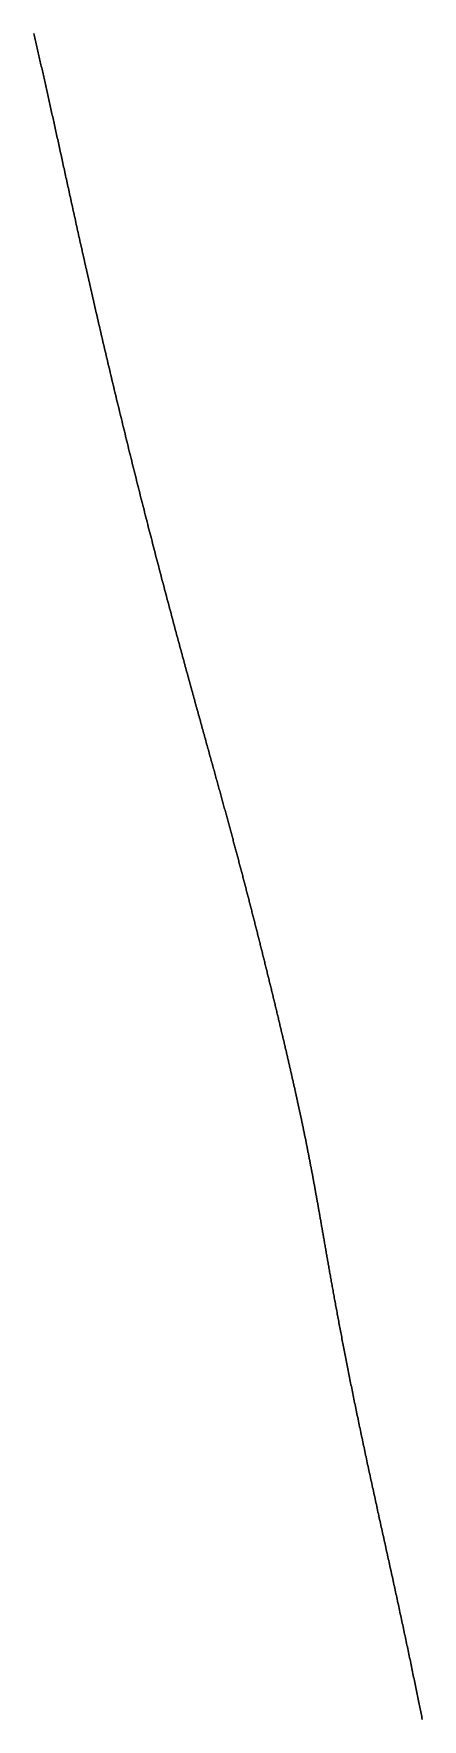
# Model space of a CAD drawing. Header units: inches. Extents: x 130170 to 284068, y 377793 to 804530.
# Drawn here: x 253593.3 to 253609.5, y 738554.2 to 738624.7 of the extents above; entities that cross this region are included whole.
import ezdxf

# ---------------------------------------------------------------- set-up
doc = ezdxf.new("R2010")
doc.units = ezdxf.units.IN
doc.header["$MEASUREMENT"] = 0
doc.layers.add('muni_il', color=7, linetype='Continuous')

msp = doc.modelspace()

# ---------------------------------------------------------------- linework, layer by layer
at = {"layer": 'muni_il'}
for points in [[(253593.267, 738624.69), (253593.282, 738624.628), (253593.297, 738624.565), (253593.311, 738624.503), (253593.326, 738624.441), (253593.34, 738624.379), (253593.355, 738624.317), (253593.369, 738624.255), (253593.384, 738624.192), (253593.398, 738624.13), (253593.413, 738624.068), (253593.427, 738624.006), (253593.442, 738623.943), (253593.456, 738623.881), (253593.47, 738623.819), (253593.485, 738623.757), (253593.499, 738623.694), (253593.513, 738623.632), (253593.528, 738623.569), (253593.542, 738623.507), (253593.557, 738623.444), (253593.571, 738623.382), (253593.585, 738623.319), (253593.6, 738623.256), (253593.614, 738623.193), (253593.628, 738623.131), (253593.642, 738623.068), (253593.657, 738623.005), (253593.671, 738622.942), (253593.685, 738622.879), (253593.7, 738622.816), (253593.714, 738622.752), (253593.728, 738622.689), (253593.743, 738622.625), (253593.757, 738622.562), (253593.771, 738622.498), (253593.786, 738622.434), (253593.8, 738622.371), (253593.814, 738622.307), (253593.829, 738622.243), (253593.843, 738622.178), (253593.857, 738622.114), (253593.872, 738622.05), (253593.886, 738621.985), (253593.901, 738621.92), (253593.915, 738621.855), (253593.93, 738621.79), (253593.944, 738621.725), (253593.959, 738621.66), (253593.973, 738621.595), (253593.988, 738621.529), (253594.002, 738621.463), (253594.017, 738621.397), (253594.032, 738621.331), (253594.046, 738621.265), (253594.061, 738621.199), (253594.076, 738621.132), (253594.09, 738621.065), (253594.105, 738620.999), (253594.12, 738620.931), (253594.135, 738620.864), (253594.15, 738620.797), (253594.165, 738620.729), (253594.18, 738620.661), (253594.195, 738620.593), (253594.21, 738620.525), (253594.225, 738620.456), (253594.24, 738620.387), (253594.255, 738620.319), (253594.27, 738620.249), (253594.285, 738620.18), (253594.301, 738620.11), (253594.316, 738620.041), (253594.331, 738619.971), (253594.347, 738619.9), (253594.362, 738619.83), (253594.377, 738619.759), (253594.393, 738619.688), (253594.409, 738619.617), (253594.424, 738619.545), (253594.44, 738619.473), (253594.456, 738619.401), (253594.472, 738619.329), (253594.488, 738619.257), (253594.503, 738619.184), (253594.519, 738619.111), (253594.536, 738619.037), (253594.552, 738618.964), (253594.568, 738618.89), (253594.584, 738618.816), (253594.6, 738618.741), (253594.617, 738618.666), (253594.633, 738618.591), (253594.65, 738618.516), (253594.666, 738618.441), (253594.683, 738618.365), (253594.7, 738618.288), (253594.716, 738618.212), (253594.733, 738618.135), (253594.75, 738618.058), (253594.767, 738617.981), (253594.784, 738617.903), (253594.801, 738617.825), (253594.818, 738617.747), (253594.836, 738617.668), (253594.853, 738617.589), (253594.87, 738617.51), (253594.888, 738617.431), (253594.906, 738617.351), (253594.923, 738617.271), (253594.941, 738617.19), (253594.959, 738617.109), (253594.977, 738617.028), (253594.995, 738616.947), (253595.013, 738616.865), (253595.031, 738616.783), (253595.049, 738616.701), (253595.067, 738616.618), (253595.086, 738616.535), (253595.104, 738616.452), (253595.123, 738616.368), (253595.142, 738616.284), (253595.16, 738616.2), (253595.179, 738616.115), (253595.198, 738616.03), (253595.217, 738615.945), (253595.236, 738615.859), (253595.255, 738615.774), (253595.275, 738615.687), (253595.294, 738615.601), (253595.313, 738615.514), (253595.333, 738615.427), (253595.353, 738615.339), (253595.372, 738615.251), (253595.392, 738615.163), (253595.412, 738615.075), (253595.432, 738614.986), (253595.452, 738614.897), (253595.472, 738614.808), (253595.492, 738614.718), (253595.513, 738614.628), (253595.533, 738614.538), (253595.554, 738614.447), (253595.574, 738614.356), (253595.595, 738614.265), (253595.616, 738614.173), (253595.637, 738614.082), (253595.658, 738613.99), (253595.679, 738613.897), (253595.7, 738613.804), (253595.721, 738613.711), (253595.742, 738613.618), (253595.764, 738613.525), (253595.785, 738613.431), (253595.807, 738613.337), (253595.829, 738613.242), (253595.85, 738613.148), (253595.872, 738613.053), (253595.894, 738612.957), (253595.916, 738612.862), (253595.938, 738612.766), (253595.96, 738612.67), (253595.983, 738612.574), (253596.005, 738612.477), (253596.027, 738612.381), (253596.05, 738612.284), (253596.073, 738612.187), (253596.095, 738612.089), (253596.118, 738611.991), (253596.141, 738611.893), (253596.164, 738611.795), (253596.187, 738611.697), (253596.21, 738611.598), (253596.233, 738611.499), (253596.256, 738611.4), (253596.28, 738611.301), (253596.303, 738611.202), (253596.327, 738611.102), (253596.35, 738611.002), (253596.374, 738610.902), (253596.397, 738610.802), (253596.421, 738610.702), (253596.445, 738610.601), (253596.469, 738610.501), (253596.493, 738610.4), (253596.517, 738610.299), (253596.541, 738610.197), (253596.565, 738610.096), (253596.59, 738609.995), (253596.614, 738609.893), (253596.638, 738609.791), (253596.663, 738609.689), (253596.687, 738609.588), (253596.712, 738609.485), (253596.736, 738609.383), (253596.761, 738609.281), (253596.786, 738609.178), (253596.81, 738609.076), (253596.835, 738608.973), (253596.86, 738608.871), (253596.885, 738608.768), (253596.91, 738608.665), (253596.935, 738608.562), (253596.96, 738608.459), (253596.985, 738608.356), (253597.01, 738608.253), (253597.036, 738608.15), (253597.061, 738608.047), (253597.086, 738607.943), (253597.111, 738607.84), (253597.137, 738607.737), (253597.162, 738607.634), (253597.188, 738607.53), (253597.213, 738607.427), (253597.238, 738607.324), (253597.264, 738607.221), (253597.29, 738607.117), (253597.315, 738607.014), (253597.341, 738606.911), (253597.366, 738606.808), (253597.392, 738606.704), (253597.418, 738606.601), (253597.443, 738606.498), (253597.469, 738606.395), (253597.495, 738606.292), (253597.52, 738606.189), (253597.546, 738606.087), (253597.572, 738605.984), (253597.598, 738605.881), (253597.623, 738605.779), (253597.649, 738605.676), (253597.675, 738605.574), (253597.701, 738605.471), (253597.726, 738605.369), (253597.752, 738605.267), (253597.778, 738605.165), (253597.804, 738605.064), (253597.83, 738604.962), (253597.855, 738604.86), (253597.881, 738604.759), (253597.907, 738604.658), (253597.933, 738604.557), (253597.958, 738604.456), (253597.984, 738604.355), (253598.01, 738604.255), (253598.036, 738604.154), (253598.061, 738604.054), (253598.087, 738603.954), (253598.113, 738603.854), (253598.138, 738603.755), (253598.164, 738603.655), (253598.189, 738603.556), (253598.215, 738603.457), (253598.24, 738603.358), (253598.266, 738603.26), (253598.291, 738603.161), (253598.317, 738603.063), (253598.342, 738602.965), (253598.367, 738602.868), (253598.393, 738602.771), (253598.418, 738602.673), (253598.443, 738602.577), (253598.469, 738602.48), (253598.494, 738602.384), (253598.519, 738602.288), (253598.544, 738602.192), (253598.569, 738602.096), (253598.594, 738602.001), (253598.619, 738601.906), (253598.644, 738601.811), (253598.668, 738601.717), (253598.693, 738601.623), (253598.718, 738601.529), (253598.743, 738601.436), (253598.767, 738601.342), (253598.792, 738601.25), (253598.816, 738601.157), (253598.841, 738601.065), (253598.865, 738600.973), (253598.889, 738600.881), (253598.914, 738600.79), (253598.938, 738600.699), (253598.962, 738600.609), (253598.986, 738600.518), (253599.01, 738600.428), (253599.034, 738600.339), (253599.058, 738600.25), (253599.081, 738600.161), (253599.105, 738600.072), (253599.129, 738599.984), (253599.152, 738599.896), (253599.176, 738599.809), (253599.199, 738599.721), (253599.223, 738599.635), (253599.246, 738599.548), (253599.269, 738599.462), (253599.292, 738599.376), (253599.315, 738599.291), (253599.338, 738599.206), (253599.361, 738599.122), (253599.384, 738599.037), (253599.406, 738598.953), (253599.429, 738598.87), (253599.451, 738598.787), (253599.474, 738598.704), (253599.496, 738598.622), (253599.519, 738598.54), (253599.541, 738598.458), (253599.563, 738598.377), (253599.585, 738598.296), (253599.607, 738598.215), (253599.628, 738598.135), (253599.65, 738598.055), (253599.672, 738597.976), (253599.694, 738597.897), (253599.715, 738597.818), (253599.736, 738597.74), (253599.758, 738597.662), (253599.779, 738597.585), (253599.8, 738597.508), (253599.821, 738597.431), (253599.842, 738597.355), (253599.863, 738597.279), (253599.884, 738597.203), (253599.904, 738597.128), (253599.925, 738597.053), (253599.945, 738596.978), (253599.966, 738596.904), (253599.986, 738596.83), (253600.006, 738596.757), (253600.026, 738596.684), (253600.047, 738596.611), (253600.066, 738596.539), (253600.086, 738596.467), (253600.106, 738596.396), (253600.126, 738596.324), (253600.145, 738596.254), (253600.165, 738596.183), (253600.184, 738596.113), (253600.204, 738596.043), (253600.223, 738595.974), (253600.242, 738595.905), (253600.261, 738595.836), (253600.28, 738595.768), (253600.299, 738595.7), (253600.317, 738595.632), (253600.336, 738595.565), (253600.355, 738595.498), (253600.373, 738595.431), (253600.392, 738595.364), (253600.41, 738595.298), (253600.428, 738595.233), (253600.446, 738595.167), (253600.464, 738595.102), (253600.482, 738595.038), (253600.5, 738594.973), (253600.518, 738594.909), (253600.536, 738594.845), (253600.553, 738594.782), (253600.571, 738594.719), (253600.588, 738594.656), (253600.606, 738594.593), (253600.623, 738594.531), (253600.64, 738594.469), (253600.657, 738594.408), (253600.674, 738594.346), (253600.691, 738594.285), (253600.708, 738594.224), (253600.725, 738594.164), (253600.742, 738594.103), (253600.758, 738594.044), (253600.775, 738593.984), (253600.791, 738593.924), (253600.808, 738593.865), (253600.824, 738593.806), (253600.84, 738593.748), (253600.857, 738593.689), (253600.873, 738593.631), (253600.889, 738593.573), (253600.905, 738593.516), (253600.921, 738593.458), (253600.936, 738593.401), (253600.952, 738593.344), (253600.968, 738593.287), (253600.984, 738593.231), (253600.999, 738593.175), (253601.015, 738593.119), (253601.03, 738593.063), (253601.045, 738593.007), (253601.061, 738592.952), (253601.076, 738592.896), (253601.091, 738592.841), (253601.106, 738592.787), (253601.121, 738592.732), (253601.136, 738592.678), (253601.151, 738592.623), (253601.166, 738592.569), (253601.181, 738592.516), (253601.196, 738592.462), (253601.21, 738592.408), (253601.225, 738592.355), (253601.24, 738592.302), (253601.254, 738592.249), (253601.269, 738592.196), (253601.283, 738592.143), (253601.298, 738592.091), (253601.312, 738592.038), (253601.326, 738591.986), (253601.34, 738591.934), (253601.355, 738591.882), (253601.369, 738591.83), (253601.383, 738591.779), (253601.397, 738591.727), (253601.411, 738591.675), (253601.425, 738591.624), (253601.439, 738591.573), (253601.453, 738591.522), (253601.467, 738591.471), (253601.48, 738591.42), (253601.494, 738591.369), (253601.508, 738591.319), (253601.522, 738591.268), (253601.535, 738591.218), (253601.549, 738591.167), (253601.562, 738591.117), (253601.576, 738591.067), (253601.589, 738591.017), (253601.603, 738590.967), (253601.616, 738590.917), (253601.63, 738590.867), (253601.643, 738590.818), (253601.656, 738590.768), (253601.67, 738590.718), (253601.683, 738590.669), (253601.696, 738590.619), (253601.71, 738590.57), (253601.723, 738590.521), (253601.736, 738590.471), (253601.749, 738590.422), (253601.762, 738590.373), (253601.775, 738590.324), (253601.788, 738590.275), (253601.802, 738590.226), (253601.815, 738590.177), (253601.828, 738590.128), (253601.841, 738590.079), (253601.853, 738590.03), (253601.866, 738589.981), (253601.879, 738589.933), (253601.892, 738589.884), (253601.905, 738589.835), (253601.918, 738589.786), (253601.931, 738589.738), (253601.944, 738589.689), (253601.956, 738589.64), (253601.969, 738589.592), (253601.982, 738589.543), (253601.995, 738589.495), (253602.008, 738589.446), (253602.02, 738589.398), (253602.033, 738589.349), (253602.046, 738589.301), (253602.058, 738589.252), (253602.071, 738589.204), (253602.084, 738589.155), (253602.096, 738589.106), (253602.109, 738589.058), (253602.122, 738589.01), (253602.134, 738588.961), (253602.147, 738588.913), (253602.16, 738588.864), (253602.172, 738588.816), (253602.185, 738588.767), (253602.197, 738588.719), (253602.21, 738588.67), (253602.222, 738588.622), (253602.235, 738588.573), (253602.247, 738588.525), (253602.26, 738588.476), (253602.273, 738588.428), (253602.285, 738588.379), (253602.298, 738588.33), (253602.31, 738588.282), (253602.322, 738588.233), (253602.335, 738588.185), (253602.348, 738588.136), (253602.36, 738588.087), (253602.372, 738588.039), (253602.385, 738587.99), (253602.397, 738587.941), (253602.41, 738587.893), (253602.422, 738587.844), (253602.435, 738587.795), (253602.447, 738587.747), (253602.46, 738587.698), (253602.472, 738587.649), (253602.484, 738587.6), (253602.497, 738587.551), (253602.509, 738587.503), (253602.522, 738587.454), (253602.534, 738587.405), (253602.546, 738587.356), (253602.559, 738587.307), (253602.571, 738587.258), (253602.584, 738587.209), (253602.596, 738587.16), (253602.608, 738587.111), (253602.621, 738587.062), (253602.633, 738587.014), (253602.645, 738586.965), (253602.658, 738586.916), (253602.67, 738586.866), (253602.682, 738586.817), (253602.695, 738586.768), (253602.707, 738586.719), (253602.719, 738586.67), (253602.732, 738586.621), (253602.744, 738586.572), (253602.756, 738586.523), (253602.769, 738586.474), (253602.781, 738586.425), (253602.793, 738586.376), (253602.805, 738586.327), (253602.818, 738586.277), (253602.83, 738586.228), (253602.842, 738586.179), (253602.855, 738586.13), (253602.867, 738586.081), (253602.879, 738586.032), (253602.891, 738585.982), (253602.903, 738585.933), (253602.916, 738585.884), (253602.928, 738585.835), (253602.94, 738585.786), (253602.952, 738585.737), (253602.964, 738585.687), (253602.976, 738585.638), (253602.989, 738585.589), (253603.001, 738585.54), (253603.013, 738585.491), (253603.025, 738585.442), (253603.037, 738585.392), (253603.049, 738585.343), (253603.061, 738585.294), (253603.073, 738585.245), (253603.086, 738585.196), (253603.098, 738585.147), (253603.11, 738585.098), (253603.122, 738585.049), (253603.134, 738585), (253603.146, 738584.951), (253603.158, 738584.902), (253603.17, 738584.853), (253603.182, 738584.804), (253603.194, 738584.755), (253603.206, 738584.706), (253603.218, 738584.657), (253603.23, 738584.608), (253603.241, 738584.559), (253603.253, 738584.51), (253603.265, 738584.462), (253603.277, 738584.413), (253603.289, 738584.364), (253603.301, 738584.315), (253603.312, 738584.267), (253603.324, 738584.218), (253603.336, 738584.169), (253603.348, 738584.121), (253603.36, 738584.072), (253603.371, 738584.024), (253603.383, 738583.975), (253603.395, 738583.927), (253603.406, 738583.879), (253603.418, 738583.83), (253603.43, 738583.782), (253603.441, 738583.734), (253603.453, 738583.685), (253603.465, 738583.637), (253603.476, 738583.589), (253603.488, 738583.541), (253603.499, 738583.493), (253603.511, 738583.445), (253603.522, 738583.397), (253603.534, 738583.349), (253603.545, 738583.301), (253603.556, 738583.254), (253603.568, 738583.206), (253603.579, 738583.158), (253603.59, 738583.111), (253603.602, 738583.063), (253603.613, 738583.015), (253603.624, 738582.968), (253603.636, 738582.921), (253603.647, 738582.873), (253603.658, 738582.826), (253603.669, 738582.779), (253603.68, 738582.732), (253603.691, 738582.685), (253603.702, 738582.638), (253603.714, 738582.591), (253603.725, 738582.544), (253603.736, 738582.497), (253603.747, 738582.45), (253603.758, 738582.404), (253603.769, 738582.357), (253603.78, 738582.311), (253603.79, 738582.264), (253603.801, 738582.218), (253603.812, 738582.171), (253603.823, 738582.125), (253603.834, 738582.079), (253603.844, 738582.033), (253603.855, 738581.987), (253603.866, 738581.941), (253603.877, 738581.895), (253603.887, 738581.849), (253603.898, 738581.803), (253603.908, 738581.757), (253603.919, 738581.712), (253603.929, 738581.666), (253603.94, 738581.621), (253603.95, 738581.575), (253603.961, 738581.53), (253603.971, 738581.485), (253603.982, 738581.439), (253603.992, 738581.394), (253604.002, 738581.349), (253604.013, 738581.304), (253604.023, 738581.259), (253604.033, 738581.215), (253604.043, 738581.17), (253604.053, 738581.125), (253604.064, 738581.081), (253604.074, 738581.036), (253604.084, 738580.992), (253604.094, 738580.947), (253604.104, 738580.903), (253604.114, 738580.859), (253604.124, 738580.815), (253604.134, 738580.771), (253604.144, 738580.727), (253604.153, 738580.683), (253604.163, 738580.639), (253604.173, 738580.595), (253604.183, 738580.552), (253604.192, 738580.508), (253604.202, 738580.464), (253604.212, 738580.421), (253604.222, 738580.377), (253604.231, 738580.334), (253604.241, 738580.291), (253604.25, 738580.248), (253604.26, 738580.205), (253604.269, 738580.161), (253604.279, 738580.118), (253604.288, 738580.076), (253604.298, 738580.033), (253604.307, 738579.99), (253604.316, 738579.947), (253604.326, 738579.905), (253604.335, 738579.862), (253604.344, 738579.819), (253604.353, 738579.777), (253604.363, 738579.735), (253604.372, 738579.692), (253604.381, 738579.65), (253604.39, 738579.608), (253604.399, 738579.566), (253604.408, 738579.523), (253604.417, 738579.481), (253604.426, 738579.439), (253604.435, 738579.397), (253604.444, 738579.355), (253604.453, 738579.314), (253604.462, 738579.272), (253604.47, 738579.23), (253604.479, 738579.188), (253604.488, 738579.147), (253604.497, 738579.105), (253604.506, 738579.064), (253604.514, 738579.022), (253604.523, 738578.981), (253604.532, 738578.939), (253604.54, 738578.898), (253604.549, 738578.857), (253604.557, 738578.815), (253604.566, 738578.774), (253604.574, 738578.733), (253604.583, 738578.692), (253604.591, 738578.65), (253604.6, 738578.609), (253604.608, 738578.568), (253604.616, 738578.527), (253604.625, 738578.486), (253604.633, 738578.445), (253604.642, 738578.404), (253604.65, 738578.363), (253604.658, 738578.322), (253604.666, 738578.281), (253604.674, 738578.24), (253604.683, 738578.199), (253604.691, 738578.158), (253604.699, 738578.117), (253604.707, 738578.077), (253604.715, 738578.036), (253604.723, 738577.995), (253604.731, 738577.954), (253604.739, 738577.913), (253604.748, 738577.872), (253604.756, 738577.831), (253604.764, 738577.791), (253604.772, 738577.75), (253604.78, 738577.709), (253604.788, 738577.668), (253604.795, 738577.627), (253604.803, 738577.586), (253604.811, 738577.545), (253604.819, 738577.504), (253604.827, 738577.463), (253604.835, 738577.422), (253604.843, 738577.381), (253604.851, 738577.34), (253604.858, 738577.299), (253604.866, 738577.258), (253604.874, 738577.217), (253604.882, 738577.176), (253604.89, 738577.135), (253604.897, 738577.094), (253604.905, 738577.053), (253604.913, 738577.011), (253604.921, 738576.97), (253604.928, 738576.929), (253604.936, 738576.887), (253604.944, 738576.846), (253604.952, 738576.804), (253604.959, 738576.763), (253604.967, 738576.721), (253604.975, 738576.679), (253604.982, 738576.638), (253604.99, 738576.596), (253604.998, 738576.554), (253605.005, 738576.512), (253605.013, 738576.47), (253605.021, 738576.428), (253605.028, 738576.386), (253605.036, 738576.344), (253605.044, 738576.301), (253605.051, 738576.259), (253605.059, 738576.217), (253605.067, 738576.174), (253605.074, 738576.131), (253605.082, 738576.089), (253605.09, 738576.046), (253605.098, 738576.003), (253605.105, 738575.96), (253605.113, 738575.917), (253605.121, 738575.874), (253605.128, 738575.83), (253605.136, 738575.787), (253605.144, 738575.743), (253605.152, 738575.7), (253605.159, 738575.656), (253605.167, 738575.612), (253605.175, 738575.568), (253605.183, 738575.524), (253605.191, 738575.48), (253605.198, 738575.435), (253605.206, 738575.391), (253605.214, 738575.346), (253605.222, 738575.302), (253605.23, 738575.257), (253605.238, 738575.212), (253605.246, 738575.166), (253605.254, 738575.121), (253605.262, 738575.076), (253605.27, 738575.03), (253605.278, 738574.984), (253605.286, 738574.938), (253605.294, 738574.892), (253605.302, 738574.846), (253605.31, 738574.8), (253605.318, 738574.753), (253605.326, 738574.706), (253605.335, 738574.659), (253605.343, 738574.612), (253605.351, 738574.565), (253605.359, 738574.517), (253605.368, 738574.47), (253605.376, 738574.422), (253605.384, 738574.374), (253605.393, 738574.326), (253605.401, 738574.277), (253605.41, 738574.229), (253605.418, 738574.18), (253605.427, 738574.131), (253605.435, 738574.082), (253605.444, 738574.033), (253605.453, 738573.983), (253605.461, 738573.933), (253605.47, 738573.883), (253605.479, 738573.833), (253605.488, 738573.783), (253605.497, 738573.732), (253605.505, 738573.681), (253605.514, 738573.63), (253605.523, 738573.579), (253605.532, 738573.527), (253605.542, 738573.475), (253605.551, 738573.423), (253605.56, 738573.371), (253605.569, 738573.319), (253605.578, 738573.266), (253605.588, 738573.213), (253605.597, 738573.16), (253605.607, 738573.106), (253605.616, 738573.053), (253605.626, 738572.999), (253605.635, 738572.944), (253605.645, 738572.89), (253605.655, 738572.835), (253605.664, 738572.78), (253605.674, 738572.725), (253605.684, 738572.67), (253605.694, 738572.614), (253605.704, 738572.558), (253605.714, 738572.502), (253605.724, 738572.445), (253605.735, 738572.388), (253605.745, 738572.331), (253605.755, 738572.274), (253605.766, 738572.216), (253605.776, 738572.159), (253605.786, 738572.1), (253605.797, 738572.042), (253605.808, 738571.983), (253605.819, 738571.924), (253605.829, 738571.865), (253605.84, 738571.805), (253605.851, 738571.745), (253605.862, 738571.685), (253605.873, 738571.625), (253605.884, 738571.564), (253605.896, 738571.503), (253605.907, 738571.442), (253605.918, 738571.38), (253605.93, 738571.318), (253605.941, 738571.256), (253605.953, 738571.194), (253605.964, 738571.131), (253605.976, 738571.068), (253605.988, 738571.005), (253606, 738570.941), (253606.012, 738570.877), (253606.024, 738570.813), (253606.036, 738570.748), (253606.048, 738570.684), (253606.06, 738570.618), (253606.073, 738570.553), (253606.085, 738570.488), (253606.098, 738570.422), (253606.11, 738570.355), (253606.123, 738570.289), (253606.135, 738570.222), (253606.148, 738570.155), (253606.161, 738570.088), (253606.174, 738570.02), (253606.187, 738569.952), (253606.2, 738569.884), (253606.214, 738569.815), (253606.227, 738569.747), (253606.24, 738569.677), (253606.254, 738569.608), (253606.267, 738569.539), (253606.281, 738569.469), (253606.294, 738569.398), (253606.308, 738569.328), (253606.322, 738569.257), (253606.336, 738569.186), (253606.35, 738569.115), (253606.364, 738569.044), (253606.378, 738568.972), (253606.392, 738568.9), (253606.406, 738568.828), (253606.421, 738568.755), (253606.435, 738568.683), (253606.45, 738568.61), (253606.464, 738568.537), (253606.479, 738568.463), (253606.494, 738568.39), (253606.508, 738568.316), (253606.523, 738568.242), (253606.538, 738568.167), (253606.553, 738568.093), (253606.568, 738568.018), (253606.584, 738567.943), (253606.599, 738567.868), (253606.614, 738567.793), (253606.629, 738567.717), (253606.645, 738567.641), (253606.66, 738567.565), (253606.676, 738567.489), (253606.691, 738567.413), (253606.707, 738567.336), (253606.723, 738567.26), (253606.739, 738567.183), (253606.755, 738567.106), (253606.77, 738567.029), (253606.786, 738566.952), (253606.802, 738566.874), (253606.819, 738566.796), (253606.835, 738566.719), (253606.851, 738566.641), (253606.867, 738566.563), (253606.883, 738566.485), (253606.9, 738566.407), (253606.916, 738566.328), (253606.933, 738566.25), (253606.949, 738566.171), (253606.966, 738566.093), (253606.982, 738566.014), (253606.999, 738565.935), (253607.015, 738565.856), (253607.032, 738565.777), (253607.049, 738565.698), (253607.066, 738565.619), (253607.082, 738565.54), (253607.099, 738565.461), (253607.116, 738565.381), (253607.133, 738565.302), (253607.15, 738565.223), (253607.167, 738565.143), (253607.184, 738565.064), (253607.201, 738564.984), (253607.218, 738564.905), (253607.235, 738564.825), (253607.252, 738564.745), (253607.27, 738564.666), (253607.287, 738564.586), (253607.304, 738564.507), (253607.321, 738564.427), (253607.338, 738564.348), (253607.356, 738564.268), (253607.373, 738564.188), (253607.39, 738564.109), (253607.407, 738564.029), (253607.425, 738563.95), (253607.442, 738563.87), (253607.459, 738563.791), (253607.476, 738563.711), (253607.494, 738563.632), (253607.511, 738563.553), (253607.528, 738563.473), (253607.546, 738563.394), (253607.563, 738563.315), (253607.581, 738563.236), (253607.598, 738563.157), (253607.615, 738563.078), (253607.633, 738562.999), (253607.65, 738562.92), (253607.667, 738562.841), (253607.685, 738562.762), (253607.702, 738562.683), (253607.719, 738562.604), (253607.737, 738562.526), (253607.754, 738562.447), (253607.771, 738562.369), (253607.788, 738562.29), (253607.806, 738562.212), (253607.823, 738562.133), (253607.84, 738562.055), (253607.857, 738561.977), (253607.875, 738561.899), (253607.892, 738561.821), (253607.909, 738561.743), (253607.926, 738561.665), (253607.944, 738561.587), (253607.961, 738561.509), (253607.978, 738561.431), (253607.995, 738561.353), (253608.012, 738561.276), (253608.029, 738561.198), (253608.046, 738561.121), (253608.064, 738561.043), (253608.081, 738560.966), (253608.098, 738560.888), (253608.115, 738560.811), (253608.132, 738560.734), (253608.149, 738560.656), (253608.166, 738560.579), (253608.183, 738560.502), (253608.2, 738560.425), (253608.217, 738560.348), (253608.234, 738560.271), (253608.25, 738560.193), (253608.267, 738560.116), (253608.284, 738560.04), (253608.301, 738559.963), (253608.318, 738559.886), (253608.335, 738559.809), (253608.351, 738559.732), (253608.368, 738559.655), (253608.385, 738559.578), (253608.402, 738559.501), (253608.419, 738559.424), (253608.435, 738559.347), (253608.452, 738559.27), (253608.469, 738559.194), (253608.485, 738559.117), (253608.502, 738559.04), (253608.519, 738558.963), (253608.535, 738558.886), (253608.552, 738558.809), (253608.568, 738558.732), (253608.585, 738558.656), (253608.601, 738558.579), (253608.618, 738558.502), (253608.634, 738558.425), (253608.651, 738558.349), (253608.667, 738558.272), (253608.684, 738558.195), (253608.7, 738558.118), (253608.716, 738558.042), (253608.733, 738557.965), (253608.749, 738557.889), (253608.765, 738557.812), (253608.782, 738557.736), (253608.798, 738557.659), (253608.814, 738557.583), (253608.83, 738557.506), (253608.846, 738557.43), (253608.862, 738557.354), (253608.878, 738557.278), (253608.895, 738557.202), (253608.911, 738557.126), (253608.926, 738557.05), (253608.942, 738556.974), (253608.958, 738556.898), (253608.974, 738556.823), (253608.99, 738556.748), (253609.006, 738556.672), (253609.021, 738556.597), (253609.037, 738556.522), (253609.052, 738556.448), (253609.068, 738556.373), (253609.083, 738556.299), (253609.099, 738556.225), (253609.114, 738556.151), (253609.129, 738556.078), (253609.144, 738556.004), (253609.159, 738555.931), (253609.174, 738555.859), (253609.189, 738555.786), (253609.204, 738555.714), (253609.219, 738555.642), (253609.234, 738555.571), (253609.248, 738555.499), (253609.263, 738555.429), (253609.277, 738555.358), (253609.292, 738555.288), (253609.306, 738555.219), (253609.32, 738555.149), (253609.334, 738555.081), (253609.348, 738555.012), (253609.362, 738554.944), (253609.376, 738554.877), (253609.389, 738554.81), (253609.403, 738554.744), (253609.416, 738554.678), (253609.43, 738554.612), (253609.443, 738554.547), (253609.456, 738554.483), (253609.469, 738554.419), (253609.482, 738554.355), (253609.495, 738554.292), (253609.507, 738554.23), (253609.52, 738554.168)], [(253609.52, 738554.168), (253609.507, 738554.23), (253609.495, 738554.292), (253609.482, 738554.355), (253609.469, 738554.419), (253609.456, 738554.483), (253609.443, 738554.547), (253609.43, 738554.612), (253609.416, 738554.678), (253609.403, 738554.744), (253609.389, 738554.81), (253609.376, 738554.877), (253609.362, 738554.944), (253609.348, 738555.012), (253609.334, 738555.081), (253609.32, 738555.149), (253609.306, 738555.219), (253609.292, 738555.288), (253609.277, 738555.358), (253609.263, 738555.429), (253609.248, 738555.499), (253609.234, 738555.571), (253609.219, 738555.642), (253609.204, 738555.714), (253609.189, 738555.786), (253609.174, 738555.859), (253609.159, 738555.931), (253609.144, 738556.004), (253609.129, 738556.078), (253609.114, 738556.151), (253609.099, 738556.225), (253609.083, 738556.299), (253609.068, 738556.373), (253609.052, 738556.448), (253609.037, 738556.522), (253609.021, 738556.597), (253609.006, 738556.672), (253608.99, 738556.748), (253608.974, 738556.823), (253608.958, 738556.898), (253608.942, 738556.974), (253608.926, 738557.05), (253608.911, 738557.126), (253608.895, 738557.202), (253608.878, 738557.278), (253608.862, 738557.354), (253608.846, 738557.43), (253608.83, 738557.506), (253608.814, 738557.583), (253608.798, 738557.659), (253608.782, 738557.736), (253608.765, 738557.812), (253608.749, 738557.889), (253608.733, 738557.965), (253608.716, 738558.042), (253608.7, 738558.118), (253608.684, 738558.195), (253608.667, 738558.272), (253608.651, 738558.349), (253608.634, 738558.425), (253608.618, 738558.502), (253608.601, 738558.579), (253608.585, 738558.656), (253608.568, 738558.732), (253608.552, 738558.809), (253608.535, 738558.886), (253608.519, 738558.963), (253608.502, 738559.04), (253608.485, 738559.117), (253608.469, 738559.194), (253608.452, 738559.27), (253608.435, 738559.347), (253608.419, 738559.424), (253608.402, 738559.501), (253608.385, 738559.578), (253608.368, 738559.655), (253608.351, 738559.732), (253608.335, 738559.809), (253608.318, 738559.886), (253608.301, 738559.963), (253608.284, 738560.04), (253608.267, 738560.116), (253608.25, 738560.193), (253608.234, 738560.271), (253608.217, 738560.348), (253608.2, 738560.425), (253608.183, 738560.502), (253608.166, 738560.579), (253608.149, 738560.656), (253608.132, 738560.734), (253608.115, 738560.811), (253608.098, 738560.888), (253608.081, 738560.966), (253608.064, 738561.043), (253608.046, 738561.121), (253608.029, 738561.198), (253608.012, 738561.276), (253607.995, 738561.353), (253607.978, 738561.431), (253607.961, 738561.509), (253607.944, 738561.587), (253607.926, 738561.665), (253607.909, 738561.743), (253607.892, 738561.821), (253607.875, 738561.899), (253607.857, 738561.977), (253607.84, 738562.055), (253607.823, 738562.133), (253607.806, 738562.212), (253607.788, 738562.29), (253607.771, 738562.369), (253607.754, 738562.447), (253607.737, 738562.526), (253607.719, 738562.604), (253607.702, 738562.683), (253607.685, 738562.762), (253607.667, 738562.841), (253607.65, 738562.92), (253607.633, 738562.999), (253607.615, 738563.078), (253607.598, 738563.157), (253607.581, 738563.236), (253607.563, 738563.315), (253607.546, 738563.394), (253607.528, 738563.473), (253607.511, 738563.553), (253607.494, 738563.632), (253607.476, 738563.711), (253607.459, 738563.791), (253607.442, 738563.87), (253607.425, 738563.95), (253607.407, 738564.029), (253607.39, 738564.109), (253607.373, 738564.188), (253607.356, 738564.268), (253607.338, 738564.348), (253607.321, 738564.427), (253607.304, 738564.507), (253607.287, 738564.586), (253607.27, 738564.666), (253607.252, 738564.745), (253607.235, 738564.825), (253607.218, 738564.905), (253607.201, 738564.984), (253607.184, 738565.064), (253607.167, 738565.143), (253607.15, 738565.223), (253607.133, 738565.302), (253607.116, 738565.381), (253607.099, 738565.461), (253607.082, 738565.54), (253607.066, 738565.619), (253607.049, 738565.698), (253607.032, 738565.777), (253607.015, 738565.856), (253606.999, 738565.935), (253606.982, 738566.014), (253606.966, 738566.093), (253606.949, 738566.171), (253606.933, 738566.25), (253606.916, 738566.328), (253606.9, 738566.407), (253606.883, 738566.485), (253606.867, 738566.563), (253606.851, 738566.641), (253606.835, 738566.719), (253606.819, 738566.796), (253606.802, 738566.874), (253606.786, 738566.952), (253606.77, 738567.029), (253606.755, 738567.106), (253606.739, 738567.183), (253606.723, 738567.26), (253606.707, 738567.336), (253606.691, 738567.413), (253606.676, 738567.489), (253606.66, 738567.565), (253606.645, 738567.641), (253606.629, 738567.717), (253606.614, 738567.793), (253606.599, 738567.868), (253606.584, 738567.943), (253606.568, 738568.018), (253606.553, 738568.093), (253606.538, 738568.167), (253606.523, 738568.242), (253606.508, 738568.316), (253606.494, 738568.39), (253606.479, 738568.463), (253606.464, 738568.537), (253606.45, 738568.61), (253606.435, 738568.683), (253606.421, 738568.755), (253606.406, 738568.828), (253606.392, 738568.9), (253606.378, 738568.972), (253606.364, 738569.044), (253606.35, 738569.115), (253606.336, 738569.186), (253606.322, 738569.257), (253606.308, 738569.328), (253606.294, 738569.398), (253606.281, 738569.469), (253606.267, 738569.539), (253606.254, 738569.608), (253606.24, 738569.677), (253606.227, 738569.747), (253606.214, 738569.815), (253606.2, 738569.884), (253606.187, 738569.952), (253606.174, 738570.02), (253606.161, 738570.088), (253606.148, 738570.155), (253606.135, 738570.222), (253606.123, 738570.289), (253606.11, 738570.355), (253606.098, 738570.422), (253606.085, 738570.488), (253606.073, 738570.553), (253606.06, 738570.618), (253606.048, 738570.684), (253606.036, 738570.748), (253606.024, 738570.813), (253606.012, 738570.877), (253606, 738570.941), (253605.988, 738571.005), (253605.976, 738571.068), (253605.964, 738571.131), (253605.953, 738571.194), (253605.941, 738571.256), (253605.93, 738571.318), (253605.918, 738571.38), (253605.907, 738571.442), (253605.896, 738571.503), (253605.884, 738571.564), (253605.873, 738571.625), (253605.862, 738571.685), (253605.851, 738571.745), (253605.84, 738571.805), (253605.829, 738571.865), (253605.819, 738571.924), (253605.808, 738571.983), (253605.797, 738572.042), (253605.786, 738572.1), (253605.776, 738572.159), (253605.766, 738572.216), (253605.755, 738572.274), (253605.745, 738572.331), (253605.735, 738572.388), (253605.724, 738572.445), (253605.714, 738572.502), (253605.704, 738572.558), (253605.694, 738572.614), (253605.684, 738572.67), (253605.674, 738572.725), (253605.664, 738572.78), (253605.655, 738572.835), (253605.645, 738572.89), (253605.635, 738572.944), (253605.626, 738572.999), (253605.616, 738573.053), (253605.607, 738573.106), (253605.597, 738573.16), (253605.588, 738573.213), (253605.578, 738573.266), (253605.569, 738573.319), (253605.56, 738573.371), (253605.551, 738573.423), (253605.542, 738573.475), (253605.532, 738573.527), (253605.523, 738573.579), (253605.514, 738573.63), (253605.505, 738573.681), (253605.497, 738573.732), (253605.488, 738573.783), (253605.479, 738573.833), (253605.47, 738573.883), (253605.461, 738573.933), (253605.453, 738573.983), (253605.444, 738574.033), (253605.435, 738574.082), (253605.427, 738574.131), (253605.418, 738574.18), (253605.41, 738574.229), (253605.401, 738574.277), (253605.393, 738574.326), (253605.384, 738574.374), (253605.376, 738574.422), (253605.368, 738574.47), (253605.359, 738574.517), (253605.351, 738574.565), (253605.343, 738574.612), (253605.335, 738574.659), (253605.326, 738574.706), (253605.318, 738574.753), (253605.31, 738574.8), (253605.302, 738574.846), (253605.294, 738574.892), (253605.286, 738574.938), (253605.278, 738574.984), (253605.27, 738575.03), (253605.262, 738575.076), (253605.254, 738575.121), (253605.246, 738575.166), (253605.238, 738575.212), (253605.23, 738575.257), (253605.222, 738575.302), (253605.214, 738575.346), (253605.206, 738575.391), (253605.198, 738575.435), (253605.191, 738575.48), (253605.183, 738575.524), (253605.175, 738575.568), (253605.167, 738575.612), (253605.159, 738575.656), (253605.152, 738575.7), (253605.144, 738575.743), (253605.136, 738575.787), (253605.128, 738575.83), (253605.121, 738575.874), (253605.113, 738575.917), (253605.105, 738575.96), (253605.098, 738576.003), (253605.09, 738576.046), (253605.082, 738576.089), (253605.074, 738576.131), (253605.067, 738576.174), (253605.059, 738576.217), (253605.051, 738576.259), (253605.044, 738576.301), (253605.036, 738576.344), (253605.028, 738576.386), (253605.021, 738576.428), (253605.013, 738576.47), (253605.005, 738576.512), (253604.998, 738576.554), (253604.99, 738576.596), (253604.982, 738576.638), (253604.975, 738576.679), (253604.967, 738576.721), (253604.959, 738576.763), (253604.952, 738576.804), (253604.944, 738576.846), (253604.936, 738576.887), (253604.928, 738576.929), (253604.921, 738576.97), (253604.913, 738577.011), (253604.905, 738577.053), (253604.897, 738577.094), (253604.89, 738577.135), (253604.882, 738577.176), (253604.874, 738577.217), (253604.866, 738577.258), (253604.858, 738577.299), (253604.851, 738577.34), (253604.843, 738577.381), (253604.835, 738577.422), (253604.827, 738577.463), (253604.819, 738577.504), (253604.811, 738577.545), (253604.803, 738577.586), (253604.795, 738577.627), (253604.788, 738577.668), (253604.78, 738577.709), (253604.772, 738577.75), (253604.764, 738577.791), (253604.756, 738577.831), (253604.748, 738577.872), (253604.739, 738577.913), (253604.731, 738577.954), (253604.723, 738577.995), (253604.715, 738578.036), (253604.707, 738578.077), (253604.699, 738578.117), (253604.691, 738578.158), (253604.683, 738578.199), (253604.674, 738578.24), (253604.666, 738578.281), (253604.658, 738578.322), (253604.65, 738578.363), (253604.642, 738578.404), (253604.633, 738578.445), (253604.625, 738578.486), (253604.616, 738578.527), (253604.608, 738578.568), (253604.6, 738578.609), (253604.591, 738578.65), (253604.583, 738578.692), (253604.574, 738578.733), (253604.566, 738578.774), (253604.557, 738578.815), (253604.549, 738578.857), (253604.54, 738578.898), (253604.532, 738578.939), (253604.523, 738578.981), (253604.514, 738579.022), (253604.506, 738579.064), (253604.497, 738579.105), (253604.488, 738579.147), (253604.479, 738579.188), (253604.47, 738579.23), (253604.462, 738579.272), (253604.453, 738579.314), (253604.444, 738579.355), (253604.435, 738579.397), (253604.426, 738579.439), (253604.417, 738579.481), (253604.408, 738579.523), (253604.399, 738579.566), (253604.39, 738579.608), (253604.381, 738579.65), (253604.372, 738579.692), (253604.363, 738579.735), (253604.353, 738579.777), (253604.344, 738579.819), (253604.335, 738579.862), (253604.326, 738579.905), (253604.316, 738579.947), (253604.307, 738579.99), (253604.298, 738580.033), (253604.288, 738580.076), (253604.279, 738580.118), (253604.269, 738580.161), (253604.26, 738580.205), (253604.25, 738580.248), (253604.241, 738580.291), (253604.231, 738580.334), (253604.222, 738580.377), (253604.212, 738580.421), (253604.202, 738580.464), (253604.192, 738580.508), (253604.183, 738580.552), (253604.173, 738580.595), (253604.163, 738580.639), (253604.153, 738580.683), (253604.144, 738580.727), (253604.134, 738580.771), (253604.124, 738580.815), (253604.114, 738580.859), (253604.104, 738580.903), (253604.094, 738580.947), (253604.084, 738580.992), (253604.074, 738581.036), (253604.064, 738581.081), (253604.053, 738581.125), (253604.043, 738581.17), (253604.033, 738581.215), (253604.023, 738581.259), (253604.013, 738581.304), (253604.002, 738581.349), (253603.992, 738581.394), (253603.982, 738581.439), (253603.971, 738581.485), (253603.961, 738581.53), (253603.95, 738581.575), (253603.94, 738581.621), (253603.929, 738581.666), (253603.919, 738581.712), (253603.908, 738581.757), (253603.898, 738581.803), (253603.887, 738581.849), (253603.877, 738581.895), (253603.866, 738581.941), (253603.855, 738581.987), (253603.844, 738582.033), (253603.834, 738582.079), (253603.823, 738582.125), (253603.812, 738582.171), (253603.801, 738582.218), (253603.79, 738582.264), (253603.78, 738582.311), (253603.769, 738582.357), (253603.758, 738582.404), (253603.747, 738582.45), (253603.736, 738582.497), (253603.725, 738582.544), (253603.714, 738582.591), (253603.702, 738582.638), (253603.691, 738582.685), (253603.68, 738582.732), (253603.669, 738582.779), (253603.658, 738582.826), (253603.647, 738582.873), (253603.636, 738582.921), (253603.624, 738582.968), (253603.613, 738583.015), (253603.602, 738583.063), (253603.59, 738583.111), (253603.579, 738583.158), (253603.568, 738583.206), (253603.556, 738583.254), (253603.545, 738583.301), (253603.534, 738583.349), (253603.522, 738583.397), (253603.511, 738583.445), (253603.499, 738583.493), (253603.488, 738583.541), (253603.476, 738583.589), (253603.465, 738583.637), (253603.453, 738583.685), (253603.441, 738583.734), (253603.43, 738583.782), (253603.418, 738583.83), (253603.406, 738583.879), (253603.395, 738583.927), (253603.383, 738583.975), (253603.371, 738584.024), (253603.36, 738584.072), (253603.348, 738584.121), (253603.336, 738584.169), (253603.324, 738584.218), (253603.312, 738584.267), (253603.301, 738584.315), (253603.289, 738584.364), (253603.277, 738584.413), (253603.265, 738584.462), (253603.253, 738584.51), (253603.241, 738584.559), (253603.23, 738584.608), (253603.218, 738584.657), (253603.206, 738584.706), (253603.194, 738584.755), (253603.182, 738584.804), (253603.17, 738584.853), (253603.158, 738584.902), (253603.146, 738584.951), (253603.134, 738585), (253603.122, 738585.049), (253603.11, 738585.098), (253603.098, 738585.147), (253603.086, 738585.196), (253603.073, 738585.245), (253603.061, 738585.294), (253603.049, 738585.343), (253603.037, 738585.392), (253603.025, 738585.442), (253603.013, 738585.491), (253603.001, 738585.54), (253602.989, 738585.589), (253602.976, 738585.638), (253602.964, 738585.687), (253602.952, 738585.737), (253602.94, 738585.786), (253602.928, 738585.835), (253602.916, 738585.884), (253602.903, 738585.933), (253602.891, 738585.982), (253602.879, 738586.032), (253602.867, 738586.081), (253602.855, 738586.13), (253602.842, 738586.179), (253602.83, 738586.228), (253602.818, 738586.277), (253602.805, 738586.327), (253602.793, 738586.376), (253602.781, 738586.425), (253602.769, 738586.474), (253602.756, 738586.523), (253602.744, 738586.572), (253602.732, 738586.621), (253602.719, 738586.67), (253602.707, 738586.719), (253602.695, 738586.768), (253602.682, 738586.817), (253602.67, 738586.866), (253602.658, 738586.916), (253602.645, 738586.965), (253602.633, 738587.014), (253602.621, 738587.062), (253602.608, 738587.111), (253602.596, 738587.16), (253602.584, 738587.209), (253602.571, 738587.258), (253602.559, 738587.307), (253602.546, 738587.356), (253602.534, 738587.405), (253602.522, 738587.454), (253602.509, 738587.503), (253602.497, 738587.551), (253602.484, 738587.6), (253602.472, 738587.649), (253602.46, 738587.698), (253602.447, 738587.747), (253602.435, 738587.795), (253602.422, 738587.844), (253602.41, 738587.893), (253602.397, 738587.941), (253602.385, 738587.99), (253602.372, 738588.039), (253602.36, 738588.087), (253602.348, 738588.136), (253602.335, 738588.185), (253602.322, 738588.233), (253602.31, 738588.282), (253602.298, 738588.33), (253602.285, 738588.379), (253602.273, 738588.428), (253602.26, 738588.476), (253602.247, 738588.525), (253602.235, 738588.573), (253602.222, 738588.622), (253602.21, 738588.67), (253602.197, 738588.719), (253602.185, 738588.767), (253602.172, 738588.816), (253602.16, 738588.864), (253602.147, 738588.913), (253602.134, 738588.961), (253602.122, 738589.01), (253602.109, 738589.058), (253602.096, 738589.106), (253602.084, 738589.155), (253602.071, 738589.204), (253602.058, 738589.252), (253602.046, 738589.301), (253602.033, 738589.349), (253602.02, 738589.398), (253602.008, 738589.446), (253601.995, 738589.495), (253601.982, 738589.543), (253601.969, 738589.592), (253601.956, 738589.64), (253601.944, 738589.689), (253601.931, 738589.738), (253601.918, 738589.786), (253601.905, 738589.835), (253601.892, 738589.884), (253601.879, 738589.933), (253601.866, 738589.981), (253601.853, 738590.03), (253601.841, 738590.079), (253601.828, 738590.128), (253601.815, 738590.177), (253601.802, 738590.226), (253601.788, 738590.275), (253601.775, 738590.324), (253601.762, 738590.373), (253601.749, 738590.422), (253601.736, 738590.471), (253601.723, 738590.521), (253601.71, 738590.57), (253601.696, 738590.619), (253601.683, 738590.669), (253601.67, 738590.718), (253601.656, 738590.768), (253601.643, 738590.818), (253601.63, 738590.867), (253601.616, 738590.917), (253601.603, 738590.967), (253601.589, 738591.017), (253601.576, 738591.067), (253601.562, 738591.117), (253601.549, 738591.167), (253601.535, 738591.218), (253601.522, 738591.268), (253601.508, 738591.319), (253601.494, 738591.369), (253601.48, 738591.42), (253601.467, 738591.471), (253601.453, 738591.522), (253601.439, 738591.573), (253601.425, 738591.624), (253601.411, 738591.675), (253601.397, 738591.727), (253601.383, 738591.779), (253601.369, 738591.83), (253601.355, 738591.882), (253601.34, 738591.934), (253601.326, 738591.986), (253601.312, 738592.038), (253601.298, 738592.091), (253601.283, 738592.143), (253601.269, 738592.196), (253601.254, 738592.249), (253601.24, 738592.302), (253601.225, 738592.355), (253601.21, 738592.408), (253601.196, 738592.462), (253601.181, 738592.516), (253601.166, 738592.569), (253601.151, 738592.623), (253601.136, 738592.678), (253601.121, 738592.732), (253601.106, 738592.787), (253601.091, 738592.841), (253601.076, 738592.896), (253601.061, 738592.952), (253601.045, 738593.007), (253601.03, 738593.063), (253601.015, 738593.119), (253600.999, 738593.175), (253600.984, 738593.231), (253600.968, 738593.287), (253600.952, 738593.344), (253600.936, 738593.401), (253600.921, 738593.458), (253600.905, 738593.516), (253600.889, 738593.573), (253600.873, 738593.631), (253600.857, 738593.689), (253600.84, 738593.748), (253600.824, 738593.806), (253600.808, 738593.865), (253600.791, 738593.924), (253600.775, 738593.984), (253600.758, 738594.044), (253600.742, 738594.103), (253600.725, 738594.164), (253600.708, 738594.224), (253600.691, 738594.285), (253600.674, 738594.346), (253600.657, 738594.408), (253600.64, 738594.469), (253600.623, 738594.531), (253600.606, 738594.593), (253600.588, 738594.656), (253600.571, 738594.719), (253600.553, 738594.782), (253600.536, 738594.845), (253600.518, 738594.909), (253600.5, 738594.973), (253600.482, 738595.038), (253600.464, 738595.102), (253600.446, 738595.167), (253600.428, 738595.233), (253600.41, 738595.298), (253600.392, 738595.364), (253600.373, 738595.431), (253600.355, 738595.498), (253600.336, 738595.565), (253600.317, 738595.632), (253600.299, 738595.7), (253600.28, 738595.768), (253600.261, 738595.836), (253600.242, 738595.905), (253600.223, 738595.974), (253600.204, 738596.043), (253600.184, 738596.113), (253600.165, 738596.183), (253600.145, 738596.254), (253600.126, 738596.324), (253600.106, 738596.396), (253600.086, 738596.467), (253600.066, 738596.539), (253600.047, 738596.611), (253600.026, 738596.684), (253600.006, 738596.757), (253599.986, 738596.83), (253599.966, 738596.904), (253599.945, 738596.978), (253599.925, 738597.053), (253599.904, 738597.128), (253599.884, 738597.203), (253599.863, 738597.279), (253599.842, 738597.355), (253599.821, 738597.431), (253599.8, 738597.508), (253599.779, 738597.585), (253599.758, 738597.662), (253599.736, 738597.74), (253599.715, 738597.818), (253599.694, 738597.897), (253599.672, 738597.976), (253599.65, 738598.055), (253599.628, 738598.135), (253599.607, 738598.215), (253599.585, 738598.296), (253599.563, 738598.377), (253599.541, 738598.458), (253599.519, 738598.54), (253599.496, 738598.622), (253599.474, 738598.704), (253599.451, 738598.787), (253599.429, 738598.87), (253599.406, 738598.953), (253599.384, 738599.037), (253599.361, 738599.122), (253599.338, 738599.206), (253599.315, 738599.291), (253599.292, 738599.376), (253599.269, 738599.462), (253599.246, 738599.548), (253599.223, 738599.635), (253599.199, 738599.721), (253599.176, 738599.809), (253599.152, 738599.896), (253599.129, 738599.984), (253599.105, 738600.072), (253599.081, 738600.161), (253599.058, 738600.25), (253599.034, 738600.339), (253599.01, 738600.428), (253598.986, 738600.518), (253598.962, 738600.609), (253598.938, 738600.699), (253598.914, 738600.79), (253598.889, 738600.881), (253598.865, 738600.973), (253598.841, 738601.065), (253598.816, 738601.157), (253598.792, 738601.25), (253598.767, 738601.342), (253598.743, 738601.436), (253598.718, 738601.529), (253598.693, 738601.623), (253598.668, 738601.717), (253598.644, 738601.811), (253598.619, 738601.906), (253598.594, 738602.001), (253598.569, 738602.096), (253598.544, 738602.192), (253598.519, 738602.288), (253598.494, 738602.384), (253598.469, 738602.48), (253598.443, 738602.577), (253598.418, 738602.673), (253598.393, 738602.771), (253598.367, 738602.868), (253598.342, 738602.965), (253598.317, 738603.063), (253598.291, 738603.161), (253598.266, 738603.26), (253598.24, 738603.358), (253598.215, 738603.457), (253598.189, 738603.556), (253598.164, 738603.655), (253598.138, 738603.755), (253598.113, 738603.854), (253598.087, 738603.954), (253598.061, 738604.054), (253598.036, 738604.154), (253598.01, 738604.255), (253597.984, 738604.355), (253597.958, 738604.456), (253597.933, 738604.557), (253597.907, 738604.658), (253597.881, 738604.759), (253597.855, 738604.86), (253597.83, 738604.962), (253597.804, 738605.064), (253597.778, 738605.165), (253597.752, 738605.267), (253597.726, 738605.369), (253597.701, 738605.471), (253597.675, 738605.574), (253597.649, 738605.676), (253597.623, 738605.779), (253597.598, 738605.881), (253597.572, 738605.984), (253597.546, 738606.087), (253597.52, 738606.189), (253597.495, 738606.292), (253597.469, 738606.395), (253597.443, 738606.498), (253597.418, 738606.601), (253597.392, 738606.704), (253597.366, 738606.808), (253597.341, 738606.911), (253597.315, 738607.014), (253597.29, 738607.117), (253597.264, 738607.221), (253597.238, 738607.324), (253597.213, 738607.427), (253597.188, 738607.53), (253597.162, 738607.634), (253597.137, 738607.737), (253597.111, 738607.84), (253597.086, 738607.943), (253597.061, 738608.047), (253597.036, 738608.15), (253597.01, 738608.253), (253596.985, 738608.356), (253596.96, 738608.459), (253596.935, 738608.562), (253596.91, 738608.665), (253596.885, 738608.768), (253596.86, 738608.871), (253596.835, 738608.973), (253596.81, 738609.076), (253596.786, 738609.178), (253596.761, 738609.281), (253596.736, 738609.383), (253596.712, 738609.485), (253596.687, 738609.588), (253596.663, 738609.689), (253596.638, 738609.791), (253596.614, 738609.893), (253596.59, 738609.995), (253596.565, 738610.096), (253596.541, 738610.197), (253596.517, 738610.299), (253596.493, 738610.4), (253596.469, 738610.501), (253596.445, 738610.601), (253596.421, 738610.702), (253596.397, 738610.802), (253596.374, 738610.902), (253596.35, 738611.002), (253596.327, 738611.102), (253596.303, 738611.202), (253596.28, 738611.301), (253596.256, 738611.4), (253596.233, 738611.499), (253596.21, 738611.598), (253596.187, 738611.697), (253596.164, 738611.795), (253596.141, 738611.893), (253596.118, 738611.991), (253596.095, 738612.089), (253596.073, 738612.187), (253596.05, 738612.284), (253596.027, 738612.381), (253596.005, 738612.477), (253595.983, 738612.574), (253595.96, 738612.67), (253595.938, 738612.766), (253595.916, 738612.862), (253595.894, 738612.957), (253595.872, 738613.053), (253595.85, 738613.148), (253595.829, 738613.242), (253595.807, 738613.337), (253595.785, 738613.431), (253595.764, 738613.525), (253595.742, 738613.618), (253595.721, 738613.711), (253595.7, 738613.804), (253595.679, 738613.897), (253595.658, 738613.99), (253595.637, 738614.082), (253595.616, 738614.173), (253595.595, 738614.265), (253595.574, 738614.356), (253595.554, 738614.447), (253595.533, 738614.538), (253595.513, 738614.628), (253595.492, 738614.718), (253595.472, 738614.808), (253595.452, 738614.897), (253595.432, 738614.986), (253595.412, 738615.075), (253595.392, 738615.163), (253595.372, 738615.251), (253595.353, 738615.339), (253595.333, 738615.427), (253595.313, 738615.514), (253595.294, 738615.601), (253595.275, 738615.687), (253595.255, 738615.774), (253595.236, 738615.859), (253595.217, 738615.945), (253595.198, 738616.03), (253595.179, 738616.115), (253595.16, 738616.2), (253595.142, 738616.284), (253595.123, 738616.368), (253595.104, 738616.452), (253595.086, 738616.535), (253595.067, 738616.618), (253595.049, 738616.701), (253595.031, 738616.783), (253595.013, 738616.865), (253594.995, 738616.947), (253594.977, 738617.028), (253594.959, 738617.109), (253594.941, 738617.19), (253594.923, 738617.271), (253594.906, 738617.351), (253594.888, 738617.431), (253594.87, 738617.51), (253594.853, 738617.589), (253594.836, 738617.668), (253594.818, 738617.747), (253594.801, 738617.825), (253594.784, 738617.903), (253594.767, 738617.981), (253594.75, 738618.058), (253594.733, 738618.135), (253594.716, 738618.212), (253594.7, 738618.288), (253594.683, 738618.365), (253594.666, 738618.441), (253594.65, 738618.516), (253594.633, 738618.591), (253594.617, 738618.666), (253594.6, 738618.741), (253594.584, 738618.816), (253594.568, 738618.89), (253594.552, 738618.964), (253594.536, 738619.037), (253594.519, 738619.111), (253594.503, 738619.184), (253594.488, 738619.257), (253594.472, 738619.329), (253594.456, 738619.401), (253594.44, 738619.473), (253594.424, 738619.545), (253594.409, 738619.617), (253594.393, 738619.688), (253594.377, 738619.759), (253594.362, 738619.83), (253594.347, 738619.9), (253594.331, 738619.971), (253594.316, 738620.041), (253594.301, 738620.11), (253594.285, 738620.18), (253594.27, 738620.249), (253594.255, 738620.319), (253594.24, 738620.387), (253594.225, 738620.456), (253594.21, 738620.525), (253594.195, 738620.593), (253594.18, 738620.661), (253594.165, 738620.729), (253594.15, 738620.797), (253594.135, 738620.864), (253594.12, 738620.931), (253594.105, 738620.999), (253594.09, 738621.065), (253594.076, 738621.132), (253594.061, 738621.199), (253594.046, 738621.265), (253594.032, 738621.331), (253594.017, 738621.397), (253594.002, 738621.463), (253593.988, 738621.529), (253593.973, 738621.595), (253593.959, 738621.66), (253593.944, 738621.725), (253593.93, 738621.79), (253593.915, 738621.855), (253593.901, 738621.92), (253593.886, 738621.985), (253593.872, 738622.05), (253593.857, 738622.114), (253593.843, 738622.178), (253593.829, 738622.243), (253593.814, 738622.307), (253593.8, 738622.371), (253593.786, 738622.434), (253593.771, 738622.498), (253593.757, 738622.562), (253593.743, 738622.625), (253593.728, 738622.689), (253593.714, 738622.752), (253593.7, 738622.816), (253593.685, 738622.879), (253593.671, 738622.942), (253593.657, 738623.005), (253593.642, 738623.068), (253593.628, 738623.131), (253593.614, 738623.193), (253593.6, 738623.256), (253593.585, 738623.319), (253593.571, 738623.382), (253593.557, 738623.444), (253593.542, 738623.507), (253593.528, 738623.569), (253593.513, 738623.632), (253593.499, 738623.694), (253593.485, 738623.757), (253593.47, 738623.819), (253593.456, 738623.881), (253593.442, 738623.943), (253593.427, 738624.006), (253593.413, 738624.068), (253593.398, 738624.13), (253593.384, 738624.192), (253593.369, 738624.255), (253593.355, 738624.317), (253593.34, 738624.379), (253593.326, 738624.441), (253593.311, 738624.503), (253593.297, 738624.565), (253593.282, 738624.628), (253593.267, 738624.69)]]:
    msp.add_lwpolyline(points, dxfattribs=at)

doc.saveas('drawing.dxf')
